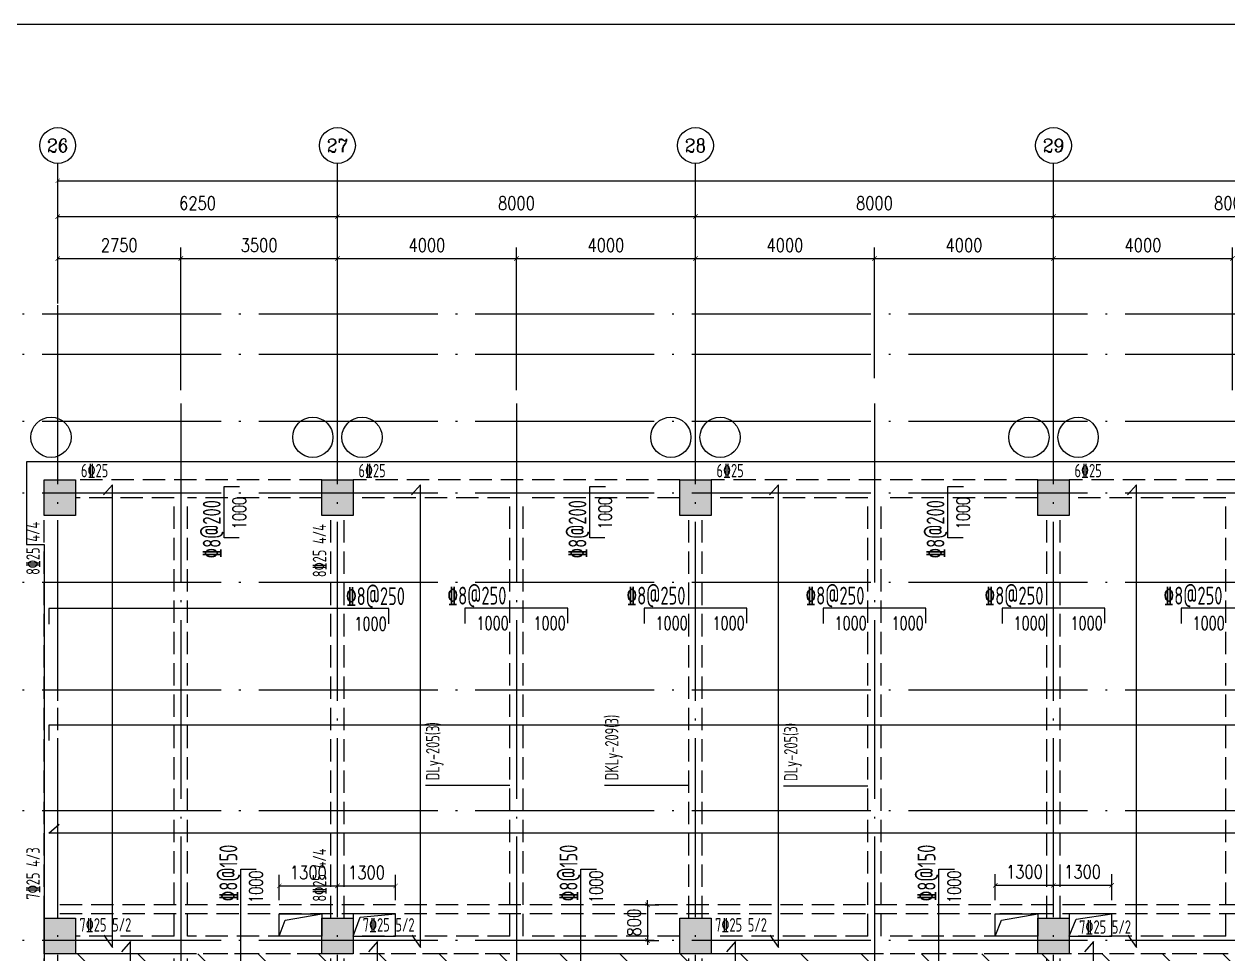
# Model space of a CAD drawing. Header units: millimetres. Extents: x 2998490 to 15040601, y 444546 to 7822218.
# Drawn here: x 14856970 to 14883870, y 7675226 to 7696014 of the extents above; entities that cross this region are included whole.
import ezdxf
from ezdxf.enums import TextEntityAlignment as Align

# ---------------------------------------------------------------- set-up
doc = ezdxf.new("R2010")
doc.units = ezdxf.units.MM
doc.header["$LTSCALE"] = 2000
doc.linetypes.add('DASH', pattern=[0.35, 0.25, -0.1])
doc.linetypes.add('DOTE', pattern=[2.42, 2, -0.2, 0.02, -0.2])
for name, color, linetype in [('3-AXIS', 3, 'Continuous'), ('3-AXIS_TEXT', 7, 'Continuous'), ('3-ban', 84, 'Continuous'), ('3-ban-hatch', 9, 'Continuous'), ('3-ban-rein', 1, 'Continuous'), ('3-ban-TEXT', 7, 'Continuous'), ('3-column-DOWN', 232, 'Continuous'), ('3-COLUMN-UP', 2, 'Continuous'), ('3-dcl', 3, 'Continuous'), ('3-dote', 43, 'DOTE'), ('3-HATCH', 8, 'Continuous'), ('3-liang-rein-X', 54, 'Continuous'), ('3-liang-rein-Y', 130, 'Continuous'), ('3-liang-R截面-Y', 70, 'Continuous'), ('3-liang-s-1', 44, 'Continuous'), ('3-liang-xu', 120, 'DASH'), ('3-装饰线脚', 7, 'Continuous'), ('AXIS', 3, 'Continuous'), ('AXIS_TEXT', 7, 'Continuous'), ('图框', 7, 'Continuous')]:
    doc.layers.add(name, color=color, linetype=linetype)
doc.layers.add('3-零部件', color=73, linetype='Continuous', lineweight=5)
doc.styles.add('_TCH_AXIS', font='COMPLEX', dxfattribs={"bigfont": 'GBCBIG'})
doc.styles.add('COMPLEX', font='COMPLEX')
doc.styles.add('DIM_FONT', font='SIMPLEX', dxfattribs={"width": 0.8, "bigfont": 'HZTXT'})
doc.styles.add('TJ1', font='tj-romans1.shx', dxfattribs={"width": 0.8, "bigfont": 'tj-hztxt1.shx'})
doc.styles.add('TSSD_Rein', font='Tssdeng.shx', dxfattribs={"width": 0.7, "bigfont": 'hztxt.shx'})
doc.dimstyles.new('DIMN100', dxfattribs={"dimtxt": 300, "dimasz": 100, "dimexe": 250, "dimexo": 300, "dimgap": 150, "dimtad": 1, "dimdec": 0, "dimzin": 0, "dimdsep": 46, "dimtxsty": 'DIM_FONT', "dimblk": 'ARCHTICK', "dimcen": 0.09, "dimclrt": 7, "dimazin": 2, "dimtfac": 1, "dimtdec": 0, "dimtix": 1, "dimtmove": 2, "dimatfit": 3, "dimldrblk": 'ARCHTICK', "dimfxl": 0, "dimtolj": 1, "dimtzin": 0, "dimarcsym": 0})

# ---------------------------------------------------------------- blocks, each defined once
blk = doc.blocks.new('_ArchTick')
at = {"color": 0, "linetype": 'ByBlock', "const_width": 0.15}
blk.add_lwpolyline([(-0.5, -0.5), (0.5, 0.5)], dxfattribs=at)
blk = doc.blocks.new('*D595')
at = {"layer": 'AXIS', "color": 0, "lineweight": -2}
for p, q in [((14857722, 7690569), (14857722, 7691960)), ((14863972, 7690569), (14863972, 7691960)), ((14857722, 7691710), (14863972, 7691710))]:
    blk.add_line(p, q, dxfattribs=at)
at = {"layer": 'Defpoints', "color": 0}
for p in [(14863972, 7691710), (14857722, 7690269), (14863972, 7690269)]:
    blk.add_point(p, dxfattribs=at)
at = {"layer": 'AXIS', "color": 0, "lineweight": -2, "xscale": 100, "yscale": 100, "zscale": 100, "rotation": 180}
blk.add_blockref('_ArchTick', (14857722, 7691710), dxfattribs=at)
at = {"layer": 'AXIS', "color": 0, "lineweight": -2, "xscale": 100, "yscale": 100, "zscale": 100}
blk.add_blockref('_ArchTick', (14863972, 7691710), dxfattribs=at)
at = {"layer": 'AXIS', "color": 7, "insert": (14860847, 7692010), "char_height": 300, "attachment_point": 5, "style": 'DIM_FONT'}
blk.add_mtext('\\A1;6250', dxfattribs=at)
blk = doc.blocks.new('*D596')
at = {"layer": 'AXIS', "color": 0, "lineweight": -2}
for p, q in [((14863972, 7690569), (14863972, 7691960)), ((14871972, 7690569), (14871972, 7691960)), ((14863972, 7691710), (14871972, 7691710))]:
    blk.add_line(p, q, dxfattribs=at)
at = {"layer": 'Defpoints', "color": 0}
for p in [(14871972, 7691710), (14863972, 7690269), (14871972, 7690269)]:
    blk.add_point(p, dxfattribs=at)
at = {"layer": 'AXIS', "color": 0, "lineweight": -2, "xscale": 100, "yscale": 100, "zscale": 100, "rotation": 180}
blk.add_blockref('_ArchTick', (14863972, 7691710), dxfattribs=at)
at = {"layer": 'AXIS', "color": 0, "lineweight": -2, "xscale": 100, "yscale": 100, "zscale": 100}
blk.add_blockref('_ArchTick', (14871972, 7691710), dxfattribs=at)
at = {"layer": 'AXIS', "color": 7, "insert": (14867972, 7692010), "char_height": 300, "attachment_point": 5, "style": 'DIM_FONT'}
blk.add_mtext('\\A1;8000', dxfattribs=at)
blk = doc.blocks.new('*D597')
at = {"layer": 'AXIS', "color": 0, "lineweight": -2}
for p, q in [((14871972, 7690569), (14871972, 7691960)), ((14879972, 7690569), (14879972, 7691960)), ((14871972, 7691710), (14879972, 7691710))]:
    blk.add_line(p, q, dxfattribs=at)
at = {"layer": 'Defpoints', "color": 0}
for p in [(14879972, 7691710), (14871972, 7690269), (14879972, 7690269)]:
    blk.add_point(p, dxfattribs=at)
at = {"layer": 'AXIS', "color": 0, "lineweight": -2, "xscale": 100, "yscale": 100, "zscale": 100, "rotation": 180}
blk.add_blockref('_ArchTick', (14871972, 7691710), dxfattribs=at)
at = {"layer": 'AXIS', "color": 0, "lineweight": -2, "xscale": 100, "yscale": 100, "zscale": 100}
blk.add_blockref('_ArchTick', (14879972, 7691710), dxfattribs=at)
at = {"layer": 'AXIS', "color": 7, "insert": (14875972, 7692010), "char_height": 300, "attachment_point": 5, "style": 'DIM_FONT'}
blk.add_mtext('\\A1;8000', dxfattribs=at)
blk = doc.blocks.new('*D598')
at = {"layer": 'AXIS', "color": 0, "lineweight": -2}
for p, q in [((14879972, 7690569), (14879972, 7691960)), ((14887972, 7690569), (14887972, 7691960)), ((14879972, 7691710), (14887972, 7691710))]:
    blk.add_line(p, q, dxfattribs=at)
at = {"layer": 'Defpoints', "color": 0}
for p in [(14887972, 7691710), (14879972, 7690269), (14887972, 7690269)]:
    blk.add_point(p, dxfattribs=at)
at = {"layer": 'AXIS', "color": 0, "lineweight": -2, "xscale": 100, "yscale": 100, "zscale": 100, "rotation": 180}
blk.add_blockref('_ArchTick', (14879972, 7691710), dxfattribs=at)
at = {"layer": 'AXIS', "color": 0, "lineweight": -2, "xscale": 100, "yscale": 100, "zscale": 100}
blk.add_blockref('_ArchTick', (14887972, 7691710), dxfattribs=at)
at = {"layer": 'AXIS', "color": 7, "insert": (14883972, 7692010), "char_height": 300, "attachment_point": 5, "style": 'DIM_FONT'}
blk.add_mtext('\\A1;8000', dxfattribs=at)
blk = doc.blocks.new('*D609')
at = {"layer": 'AXIS', "color": 0, "lineweight": -2}
for p, q in [((14857722, 7689769), (14857722, 7692760)), ((14933972, 7689769), (14933972, 7692760)), ((14857722, 7692510), (14933972, 7692510))]:
    blk.add_line(p, q, dxfattribs=at)
at = {"layer": 'Defpoints', "color": 0}
for p in [(14933972, 7692510), (14857722, 7689469), (14933972, 7689469)]:
    blk.add_point(p, dxfattribs=at)
at = {"layer": 'AXIS', "color": 0, "lineweight": -2, "xscale": 100, "yscale": 100, "zscale": 100, "rotation": 180}
blk.add_blockref('_ArchTick', (14857722, 7692510), dxfattribs=at)
at = {"layer": 'AXIS', "color": 0, "lineweight": -2, "xscale": 100, "yscale": 100, "zscale": 100}
blk.add_blockref('_ArchTick', (14933972, 7692510), dxfattribs=at)
at = {"layer": 'AXIS', "color": 7, "insert": (14895847, 7692810), "char_height": 300, "attachment_point": 5, "style": 'DIM_FONT'}
blk.add_mtext('\\A1;76250', dxfattribs=at)
blk = doc.blocks.new('_AXISO')
blk.add_circle((0, 0), 0.5)
at = {"layer": '3-AXIS_TEXT', "style": 'COMPLEX', "width": 1.041667}
blk.add_attdef('A', text='', height=0.56, dxfattribs=at).set_placement((-0.25, -0.28), (0.25, -0.28), align=Align.FIT)
blk = doc.blocks.new('*D1494')
at = {"layer": '3-零部件', "color": 0, "lineweight": -2}
for p, q in [((14857722, 7689826), (14857722, 7691022)), ((14860472, 7687831), (14860472, 7691022)), ((14857722, 7690772), (14860472, 7690772))]:
    blk.add_line(p, q, dxfattribs=at)
at = {"layer": 'Defpoints', "color": 0}
for p in [(14860472, 7690772), (14857722, 7689526), (14860472, 7687531)]:
    blk.add_point(p, dxfattribs=at)
at = {"layer": '3-零部件', "color": 0, "lineweight": -2, "xscale": 100, "yscale": 100, "zscale": 100, "rotation": 180}
blk.add_blockref('_ArchTick', (14857722, 7690772), dxfattribs=at)
at = {"layer": '3-零部件', "color": 0, "lineweight": -2, "xscale": 100, "yscale": 100, "zscale": 100}
blk.add_blockref('_ArchTick', (14860472, 7690772), dxfattribs=at)
at = {"layer": '3-零部件', "color": 7, "insert": (14859097, 7691072), "char_height": 300, "attachment_point": 5, "style": 'DIM_FONT'}
blk.add_mtext('\\A1;2750', dxfattribs=at)
blk = doc.blocks.new('*D1495')
at = {"layer": '3-零部件', "color": 0, "lineweight": -2}
for p, q in [((14860472, 7687831), (14860472, 7691022)), ((14863972, 7689393), (14863972, 7691022)), ((14860472, 7690772), (14863972, 7690772))]:
    blk.add_line(p, q, dxfattribs=at)
at = {"layer": 'Defpoints', "color": 0}
for p in [(14863972, 7690772), (14863972, 7689093), (14860472, 7687531)]:
    blk.add_point(p, dxfattribs=at)
at = {"layer": '3-零部件', "color": 0, "lineweight": -2, "xscale": 100, "yscale": 100, "zscale": 100, "rotation": 180}
blk.add_blockref('_ArchTick', (14860472, 7690772), dxfattribs=at)
at = {"layer": '3-零部件', "color": 0, "lineweight": -2, "xscale": 100, "yscale": 100, "zscale": 100}
blk.add_blockref('_ArchTick', (14863972, 7690772), dxfattribs=at)
at = {"layer": '3-零部件', "color": 7, "insert": (14862222, 7691072), "char_height": 300, "attachment_point": 5, "style": 'DIM_FONT'}
blk.add_mtext('\\A1;3500', dxfattribs=at)
blk = doc.blocks.new('*D1496')
at = {"layer": '3-零部件', "color": 0, "lineweight": -2}
for p, q in [((14863972, 7689393), (14863972, 7691022)), ((14867972, 7687831), (14867972, 7691022)), ((14863972, 7690772), (14867972, 7690772))]:
    blk.add_line(p, q, dxfattribs=at)
at = {"layer": 'Defpoints', "color": 0}
for p in [(14867972, 7690772), (14863972, 7689093), (14867972, 7687531)]:
    blk.add_point(p, dxfattribs=at)
at = {"layer": '3-零部件', "color": 0, "lineweight": -2, "xscale": 100, "yscale": 100, "zscale": 100, "rotation": 180}
blk.add_blockref('_ArchTick', (14863972, 7690772), dxfattribs=at)
at = {"layer": '3-零部件', "color": 0, "lineweight": -2, "xscale": 100, "yscale": 100, "zscale": 100}
blk.add_blockref('_ArchTick', (14867972, 7690772), dxfattribs=at)
at = {"layer": '3-零部件', "color": 7, "insert": (14865972, 7691072), "char_height": 300, "attachment_point": 5, "style": 'DIM_FONT'}
blk.add_mtext('\\A1;4000', dxfattribs=at)
blk = doc.blocks.new('*D1497')
at = {"layer": '3-零部件', "color": 0, "lineweight": -2}
for p, q in [((14867972, 7687831), (14867972, 7691022)), ((14871972, 7688096), (14871972, 7691022)), ((14867972, 7690772), (14871972, 7690772))]:
    blk.add_line(p, q, dxfattribs=at)
at = {"layer": 'Defpoints', "color": 0}
for p in [(14871972, 7690772), (14871972, 7687796), (14867972, 7687531)]:
    blk.add_point(p, dxfattribs=at)
at = {"layer": '3-零部件', "color": 0, "lineweight": -2, "xscale": 100, "yscale": 100, "zscale": 100, "rotation": 180}
blk.add_blockref('_ArchTick', (14867972, 7690772), dxfattribs=at)
at = {"layer": '3-零部件', "color": 0, "lineweight": -2, "xscale": 100, "yscale": 100, "zscale": 100}
blk.add_blockref('_ArchTick', (14871972, 7690772), dxfattribs=at)
at = {"layer": '3-零部件', "color": 7, "insert": (14869972, 7691072), "char_height": 300, "attachment_point": 5, "style": 'DIM_FONT'}
blk.add_mtext('\\A1;4000', dxfattribs=at)
blk = doc.blocks.new('*D1498')
at = {"layer": '3-零部件', "color": 0, "lineweight": -2}
for p, q in [((14871972, 7688096), (14871972, 7691022)), ((14875972, 7688096), (14875972, 7691022)), ((14871972, 7690772), (14875972, 7690772))]:
    blk.add_line(p, q, dxfattribs=at)
at = {"layer": 'Defpoints', "color": 0}
for p in [(14875972, 7690772), (14871972, 7687796), (14875972, 7687796)]:
    blk.add_point(p, dxfattribs=at)
at = {"layer": '3-零部件', "color": 0, "lineweight": -2, "xscale": 100, "yscale": 100, "zscale": 100, "rotation": 180}
blk.add_blockref('_ArchTick', (14871972, 7690772), dxfattribs=at)
at = {"layer": '3-零部件', "color": 0, "lineweight": -2, "xscale": 100, "yscale": 100, "zscale": 100}
blk.add_blockref('_ArchTick', (14875972, 7690772), dxfattribs=at)
at = {"layer": '3-零部件', "color": 7, "insert": (14873972, 7691072), "char_height": 300, "attachment_point": 5, "style": 'DIM_FONT'}
blk.add_mtext('\\A1;4000', dxfattribs=at)
blk = doc.blocks.new('*D1499')
at = {"layer": '3-零部件', "color": 0, "lineweight": -2}
for p, q in [((14875972, 7688096), (14875972, 7691022)), ((14879972, 7688467), (14879972, 7691022)), ((14875972, 7690772), (14879972, 7690772))]:
    blk.add_line(p, q, dxfattribs=at)
at = {"layer": 'Defpoints', "color": 0}
for p in [(14879972, 7690772), (14879972, 7688167), (14875972, 7687796)]:
    blk.add_point(p, dxfattribs=at)
at = {"layer": '3-零部件', "color": 0, "lineweight": -2, "xscale": 100, "yscale": 100, "zscale": 100, "rotation": 180}
blk.add_blockref('_ArchTick', (14875972, 7690772), dxfattribs=at)
at = {"layer": '3-零部件', "color": 0, "lineweight": -2, "xscale": 100, "yscale": 100, "zscale": 100}
blk.add_blockref('_ArchTick', (14879972, 7690772), dxfattribs=at)
at = {"layer": '3-零部件', "color": 7, "insert": (14877972, 7691072), "char_height": 300, "attachment_point": 5, "style": 'DIM_FONT'}
blk.add_mtext('\\A1;4000', dxfattribs=at)
blk = doc.blocks.new('*D1500')
at = {"layer": '3-零部件', "color": 0, "lineweight": -2}
for p, q in [((14879972, 7688467), (14879972, 7691022)), ((14883972, 7687831), (14883972, 7691022)), ((14879972, 7690772), (14883972, 7690772))]:
    blk.add_line(p, q, dxfattribs=at)
at = {"layer": 'Defpoints', "color": 0}
for p in [(14883972, 7690772), (14879972, 7688167), (14883972, 7687531)]:
    blk.add_point(p, dxfattribs=at)
at = {"layer": '3-零部件', "color": 0, "lineweight": -2, "xscale": 100, "yscale": 100, "zscale": 100, "rotation": 180}
blk.add_blockref('_ArchTick', (14879972, 7690772), dxfattribs=at)
at = {"layer": '3-零部件', "color": 0, "lineweight": -2, "xscale": 100, "yscale": 100, "zscale": 100}
blk.add_blockref('_ArchTick', (14883972, 7690772), dxfattribs=at)
at = {"layer": '3-零部件', "color": 7, "insert": (14881972, 7691072), "char_height": 300, "attachment_point": 5, "style": 'DIM_FONT'}
blk.add_mtext('\\A1;4000', dxfattribs=at)
blk = doc.blocks.new('*D1863')
at = {"layer": '3-ban', "color": 0, "lineweight": -2}
for p, q in [((14870849, 7676326), (14871150, 7676326)), ((14870900, 7676326), (14870900, 7676426)), ((14870900, 7676326), (14870900, 7675526)), ((14870849, 7675526), (14871150, 7675526)), ((14870900, 7675526), (14870900, 7675426))]:
    blk.add_line(p, q, dxfattribs=at)
at = {"layer": 'Defpoints', "color": 0}
for p in [(14870549, 7676326), (14870549, 7675526), (14870900, 7675526)]:
    blk.add_point(p, dxfattribs=at)
at = {"layer": '3-ban', "color": 0, "lineweight": -2, "xscale": 100, "yscale": 100, "zscale": 100}
for p, rotation in [((14870900, 7676326), 270), ((14870900, 7675526), 90)]:
    blk.add_blockref('_ArchTick', p, dxfattribs=dict(at, rotation=rotation))
at = {"layer": '3-ban', "color": 7, "insert": (14870600, 7675926), "char_height": 300, "attachment_point": 5, "rotation": 90, "style": 'DIM_FONT'}
blk.add_mtext('\\A1;800', dxfattribs=at)
blk = doc.blocks.new('*D1907')
at = {"layer": '3-ban', "color": 0, "lineweight": -2}
for p, q in [((14862672, 7676426), (14862672, 7676997)), ((14863972, 7676626), (14863972, 7676997)), ((14862672, 7676747), (14863972, 7676747))]:
    blk.add_line(p, q, dxfattribs=at)
at = {"layer": 'Defpoints', "color": 0}
for p in [(14863972, 7676747), (14863972, 7676326), (14862672, 7676126)]:
    blk.add_point(p, dxfattribs=at)
at = {"layer": '3-ban', "color": 0, "lineweight": -2, "xscale": 100, "yscale": 100, "zscale": 100, "rotation": 180}
blk.add_blockref('_ArchTick', (14862672, 7676747), dxfattribs=at)
at = {"layer": '3-ban', "color": 0, "lineweight": -2, "xscale": 100, "yscale": 100, "zscale": 100}
blk.add_blockref('_ArchTick', (14863972, 7676747), dxfattribs=at)
at = {"layer": '3-ban', "color": 7, "insert": (14863322, 7677047), "char_height": 300, "attachment_point": 5, "style": 'DIM_FONT'}
blk.add_mtext('\\A1;1300', dxfattribs=at)
blk = doc.blocks.new('*D1908')
at = {"layer": '3-ban', "color": 0, "lineweight": -2}
for p, q in [((14863972, 7676626), (14863972, 7676997)), ((14865272, 7676426), (14865272, 7676997)), ((14863972, 7676747), (14865272, 7676747))]:
    blk.add_line(p, q, dxfattribs=at)
at = {"layer": 'Defpoints', "color": 0}
for p in [(14865272, 7676747), (14863972, 7676326), (14865272, 7676126)]:
    blk.add_point(p, dxfattribs=at)
at = {"layer": '3-ban', "color": 0, "lineweight": -2, "xscale": 100, "yscale": 100, "zscale": 100, "rotation": 180}
blk.add_blockref('_ArchTick', (14863972, 7676747), dxfattribs=at)
at = {"layer": '3-ban', "color": 0, "lineweight": -2, "xscale": 100, "yscale": 100, "zscale": 100}
blk.add_blockref('_ArchTick', (14865272, 7676747), dxfattribs=at)
at = {"layer": '3-ban', "color": 7, "insert": (14864622, 7677047), "char_height": 300, "attachment_point": 5, "style": 'DIM_FONT'}
blk.add_mtext('\\A1;1300', dxfattribs=at)
blk = doc.blocks.new('*D1912')
at = {"layer": '3-ban', "color": 0, "lineweight": -2}
for p, q in [((14878672, 7676426), (14878672, 7677010)), ((14878672, 7676760), (14879972, 7676760)), ((14879972, 7676326), (14879972, 7677010))]:
    blk.add_line(p, q, dxfattribs=at)
at = {"layer": 'Defpoints', "color": 0}
for p in [(14879972, 7676760), (14878672, 7676126), (14879972, 7676026)]:
    blk.add_point(p, dxfattribs=at)
at = {"layer": '3-ban', "color": 0, "lineweight": -2, "xscale": 100, "yscale": 100, "zscale": 100, "rotation": 180}
blk.add_blockref('_ArchTick', (14878672, 7676760), dxfattribs=at)
at = {"layer": '3-ban', "color": 0, "lineweight": -2, "xscale": 100, "yscale": 100, "zscale": 100}
blk.add_blockref('_ArchTick', (14879972, 7676760), dxfattribs=at)
at = {"layer": '3-ban', "color": 7, "insert": (14879322, 7677060), "char_height": 300, "attachment_point": 5, "style": 'DIM_FONT'}
blk.add_mtext('\\A1;1300', dxfattribs=at)
blk = doc.blocks.new('*D1913')
at = {"layer": '3-ban', "color": 0, "lineweight": -2}
for p, q in [((14879972, 7676326), (14879972, 7677010)), ((14879972, 7676760), (14881272, 7676760)), ((14881272, 7676426), (14881272, 7677010))]:
    blk.add_line(p, q, dxfattribs=at)
at = {"layer": 'Defpoints', "color": 0}
for p in [(14881272, 7676760), (14879972, 7676026), (14881272, 7676126)]:
    blk.add_point(p, dxfattribs=at)
at = {"layer": '3-ban', "color": 0, "lineweight": -2, "xscale": 100, "yscale": 100, "zscale": 100, "rotation": 180}
blk.add_blockref('_ArchTick', (14879972, 7676760), dxfattribs=at)
at = {"layer": '3-ban', "color": 0, "lineweight": -2, "xscale": 100, "yscale": 100, "zscale": 100}
blk.add_blockref('_ArchTick', (14881272, 7676760), dxfattribs=at)
at = {"layer": '3-ban', "color": 7, "insert": (14880622, 7677060), "char_height": 300, "attachment_point": 5, "style": 'DIM_FONT'}
blk.add_mtext('\\A1;1300', dxfattribs=at)

msp = doc.modelspace()

# ---------------------------------------------------------------- hatches: boundary and pattern name
at = {"layer": '3-ban-hatch'}
h = msp.add_hatch(dxfattribs=at)
h.set_pattern_fill('ANSI31', color=8, scale=300, style=0)
h.set_pattern_definition([(135, (29313031.1, 0.0005), (673.51921, 673.51921), [])])
h.paths.add_polyline_path([(14930272.2, 7671826), (14930272.2, 7678226), (14930861.1, 7678226), (14931365.9, 7678530.6), (14933969.3, 7681133.3), (14934198.4, 7681687.4), (14934198.4, 7685366.3), (14933968.1, 7685919.9), (14931366.1, 7688522), (14930812, 7688751), (14927132.6, 7688751), (14926578.6, 7688521.8), (14923976.9, 7685920.1), (14923747.2, 7685366.3), (14923747.2, 7683826), (14920272.2, 7683826), (14920272.2, 7678226), (14920272.2, 7675526), (14920272.2, 7675226), (14857422.2, 7675226), (14857422.2, 7671826)])
at = {"layer": '3-HATCH'}
for points in [[(14858122.2, 7685026), (14857422.2, 7685026), (14857422.2, 7685826), (14858122.2, 7685826)], [(14864322.2, 7685026), (14863622.2, 7685026), (14863622.2, 7685826), (14864322.2, 7685826)], [(14872322.2, 7685026), (14871622.2, 7685026), (14871622.2, 7685826), (14872322.2, 7685826)], [(14880322.2, 7685026), (14879622.2, 7685026), (14879622.2, 7685826), (14880322.2, 7685826)], [(14858122.2, 7675226), (14857422.2, 7675226), (14857422.2, 7676026), (14858122.2, 7676026)], [(14864322.2, 7675226), (14863622.2, 7675226), (14863622.2, 7676026), (14864322.2, 7676026)], [(14872322.2, 7675226), (14871622.2, 7675226), (14871622.2, 7676026), (14872322.2, 7676026)], [(14880322.2, 7675226), (14879622.2, 7675226), (14879622.2, 7676026), (14880322.2, 7676026)]]:
    msp.add_hatch(color=256, dxfattribs=at).paths.add_polyline_path(points)

# ---------------------------------------------------------------- linework, layer by layer
at = {"layer": '3-AXIS', "color": 15, "linetype": 'DOTE'}
for p, q in [((14857722.2, 7661526), (14857722.2, 7690180.9)), ((14863972.2, 7661526), (14863972.2, 7690180.9)), ((14871972.2, 7661526), (14871972.2, 7690180.9)), ((14879972.2, 7661526), (14879972.2, 7690180.9)), ((14933972.2, 7689526), (14854749, 7689526)), ((14933972.2, 7688626), (14854749, 7688626)), ((14933972.2, 7687126), (14854749, 7687126)), ((14933972.2, 7685526), (14854749, 7685526)), ((14933972.2, 7683526), (14854749, 7683526)), ((14933972.2, 7681126), (14854749, 7681126)), ((14933972.2, 7678426), (14854749, 7678426)), ((14933972.2, 7675526), (14854749, 7675526))]:
    msp.add_line(p, q, dxfattribs=at)
at = {"layer": '3-ban-rein'}
for points in [[(14858756.2, 7675642.1), (14858949.7, 7675368.5), (14858949.7, 7685716.3), (14858746.6, 7685487)], [(14861778.9, 7684526), (14861440.9, 7684526), (14861440.9, 7685676), (14861787, 7685676)], [(14865634.5, 7675642.1), (14865828, 7675368.5), (14865828, 7685716.3), (14865624.9, 7685487)], [(14869950.7, 7684526), (14869612.8, 7684526), (14869612.8, 7685676), (14869958.8, 7685676)], [(14873634.5, 7675642.1), (14873828, 7675368.5), (14873828, 7685716.3), (14873624.9, 7685487)], [(14877950.7, 7684526), (14877612.8, 7684526), (14877612.8, 7685676), (14877958.8, 7685676)], [(14881634.5, 7675642.1), (14881828, 7675368.5), (14881828, 7685716.3), (14881624.9, 7685487)], [(14865122.3, 7682608.1), (14865122.3, 7682946), (14857525, 7682946), (14857525, 7682600)], [(14869122.3, 7682620.3), (14869122.3, 7682958.3), (14866822.3, 7682958.3), (14866822.3, 7682612.2)], [(14873122.3, 7682620.3), (14873122.3, 7682958.3), (14870822.3, 7682958.3), (14870822.3, 7682612.2)], [(14877122.3, 7682620.3), (14877122.3, 7682958.3), (14874822.3, 7682958.3), (14874822.3, 7682612.2)], [(14881122.3, 7682620.3), (14881122.3, 7682958.3), (14878822.3, 7682958.3), (14878822.3, 7682612.2)], [(14885122.3, 7682620.3), (14885122.3, 7682958.3), (14882822.3, 7682958.3), (14882822.3, 7682612.2)], [(14921361.6, 7680002), (14921361.6, 7680339.9), (14857525, 7680339.9), (14857525, 7679993.9)], [(14919910.3, 7678117.8), (14920184, 7677924.4), (14857522.9, 7677924.4), (14857752.2, 7678127.5)], [(14862150.7, 7674326), (14861812.7, 7674326), (14861812.7, 7677123.6), (14862158.7, 7677123.6)], [(14869750.8, 7674326), (14869412.9, 7674326), (14869412.9, 7677123.6), (14869758.9, 7677123.6)], [(14877750.8, 7674326), (14877412.9, 7674326), (14877412.9, 7677123.6), (14877758.9, 7677123.6)], [(14859154.7, 7671821.8), (14859348.2, 7671548.1), (14859348.2, 7675505.4), (14859145.1, 7675276.1)], [(14864674, 7671821.8), (14864867.4, 7671548.1), (14864867.4, 7675505.4), (14864664.3, 7675276.1)], [(14872674, 7671821.8), (14872867.4, 7671548.1), (14872867.4, 7675505.4), (14872664.3, 7675276.1)], [(14880674, 7671821.8), (14880867.4, 7671548.1), (14880867.4, 7675505.4), (14880664.3, 7675276.1)]]:
    msp.add_lwpolyline(points, dxfattribs=at)
at = {"layer": '3-column-DOWN'}
for points in [[(14858122.2, 7685026), (14857422.2, 7685026), (14857422.2, 7685826), (14858122.2, 7685826)], [(14864322.2, 7685026), (14863622.2, 7685026), (14863622.2, 7685826), (14864322.2, 7685826)], [(14872322.2, 7685026), (14871622.2, 7685026), (14871622.2, 7685826), (14872322.2, 7685826)], [(14880322.2, 7685026), (14879622.2, 7685026), (14879622.2, 7685826), (14880322.2, 7685826)], [(14858122.2, 7675226), (14857422.2, 7675226), (14857422.2, 7676026), (14858122.2, 7676026)], [(14864322.2, 7675226), (14863622.2, 7675226), (14863622.2, 7676026), (14864322.2, 7676026)], [(14872322.2, 7675226), (14871622.2, 7675226), (14871622.2, 7676026), (14872322.2, 7676026)], [(14880322.2, 7675226), (14879622.2, 7675226), (14879622.2, 7676026), (14880322.2, 7676026)]]:
    msp.add_lwpolyline(points, close=True, dxfattribs=at)
at = {"layer": '3-COLUMN-UP'}
for points in [[(14858122.2, 7685026), (14857422.2, 7685026), (14857422.2, 7685826), (14858122.2, 7685826)], [(14864322.2, 7685026), (14863622.2, 7685026), (14863622.2, 7685826), (14864322.2, 7685826)], [(14872322.2, 7685026), (14871622.2, 7685026), (14871622.2, 7685826), (14872322.2, 7685826)], [(14880322.2, 7685026), (14879622.2, 7685026), (14879622.2, 7685826), (14880322.2, 7685826)], [(14858122.2, 7675226), (14857422.2, 7675226), (14857422.2, 7676026), (14858122.2, 7676026)], [(14864322.2, 7675226), (14863622.2, 7675226), (14863622.2, 7676026), (14864322.2, 7676026)], [(14872322.2, 7675226), (14871622.2, 7675226), (14871622.2, 7676026), (14872322.2, 7676026)], [(14880322.2, 7675226), (14879622.2, 7675226), (14879622.2, 7676026), (14880322.2, 7676026)]]:
    msp.add_lwpolyline(points, close=True, dxfattribs=at)
at = {"layer": '3-dcl', "linetype": 'DASH'}
msp.add_lwpolyline([(14930272.2, 7671826), (14930272.2, 7678226), (14930861.1, 7678226), (14931365.9, 7678530.6), (14933969.3, 7681133.3), (14934198.4, 7681687.4), (14934198.4, 7685366.3), (14933968.1, 7685919.9), (14931366.1, 7688522), (14930812, 7688751), (14927132.6, 7688751), (14926578.6, 7688521.8), (14923976.9, 7685920.1), (14923747.2, 7685366.3), (14923747.2, 7683826), (14920272.2, 7683826), (14920272.2, 7678226), (14920272.2, 7678226), (14920272.2, 7675526), (14920272.2, 7675526), (14920272.2, 7675226), (14857422.2, 7675226), (14857422.2, 7671826), (14930272.2, 7671826)], dxfattribs=at)
at = {"layer": '3-dote'}
for p, q in [((14860472.2, 7687531.2), (14860472.2, 7659349.6)), ((14867972.2, 7687531.2), (14867972.2, 7659349.6)), ((14875972.2, 7687531.2), (14875972.2, 7659349.6))]:
    msp.add_line(p, q, dxfattribs=at)
at = {"layer": '3-liang-R截面-Y'}
for p, q in [((14865942.3, 7679001.8), (14867822.2, 7679001.8)), ((14869942.3, 7679001.8), (14871822.2, 7679001.8)), ((14873942.3, 7678985.7), (14875822.2, 7678985.7))]:
    msp.add_line(p, q, dxfattribs=at)
at = {"layer": '3-liang-s-1'}
for points in [[(14930672.2, 7662826), (14930672.2, 7671226), (14931872.2, 7671226), (14931872.2, 7677799.5), (14935072, 7680999.3), (14935072, 7686052.7), (14931498.7, 7689626), (14926445.3, 7689626), (14922872, 7686052.7), (14922871, 7684226), (14920672.2, 7684226), (14920672.2, 7686226), (14857022.2, 7686226), (14857022.2, 7684376), (14857422.2, 7684376)], [(14857422.2, 7684376), (14857422.2, 7662026)], [(14862672.2, 7675626), (14862803.4, 7675980.1), (14863622.2, 7676126)], [(14864322.2, 7675626), (14864480.2, 7676047.2), (14865272.2, 7676126)], [(14878672.2, 7675626), (14878812.4, 7675980.9), (14879622.2, 7676126)], [(14880322.2, 7675626), (14880478.5, 7676005.2), (14881272.2, 7676126)]]:
    msp.add_lwpolyline(points, dxfattribs=at)
for points in [[(14863622.2, 7675626), (14862672.2, 7675626), (14862672.2, 7676126), (14863622.2, 7676126)], [(14864322.2, 7675626), (14865272.2, 7675626), (14865272.2, 7676126), (14864322.2, 7676126)], [(14879622.2, 7675626), (14878672.2, 7675626), (14878672.2, 7676126), (14879622.2, 7676126)], [(14880322.2, 7675626), (14881272.2, 7675626), (14881272.2, 7676126), (14880322.2, 7676126)]]:
    msp.add_lwpolyline(points, close=True, dxfattribs=at)
at = {"layer": '3-liang-xu'}
for p, q in [((14863622.2, 7685826), (14858122.2, 7685826)), ((14871622.2, 7685826), (14864322.2, 7685826)), ((14879622.2, 7685826), (14872322.2, 7685826)), ((14887622.2, 7685826), (14880322.2, 7685826)), ((14860322.2, 7685426), (14858122.2, 7685426)), ((14860322.2, 7675626), (14860322.2, 7685426)), ((14863622.2, 7685426), (14860622.2, 7685426)), ((14860622.2, 7675626), (14860622.2, 7685426)), ((14867822.2, 7685426), (14864322.2, 7685426)), ((14867822.2, 7675626), (14867822.2, 7685426)), ((14871622.2, 7685426), (14868122.2, 7685426)), ((14868122.2, 7675626), (14868122.2, 7685426)), ((14875822.2, 7685426), (14872322.2, 7685426)), ((14875822.2, 7675626), (14875822.2, 7685426)), ((14879622.2, 7685426), (14876122.2, 7685426)), ((14876122.2, 7675626), (14876122.2, 7685426)), ((14883822.2, 7685426), (14880322.2, 7685426)), ((14883822.2, 7675626), (14883822.2, 7685426)), ((14857422.2, 7676026), (14857422.2, 7685026)), ((14857722.2, 7676026), (14857722.2, 7685026)), ((14863822.2, 7676026), (14863822.2, 7685026)), ((14864122.2, 7676026), (14864122.2, 7685026)), ((14871822.2, 7676026), (14871822.2, 7685026)), ((14872122.2, 7676026), (14872122.2, 7685026)), ((14879822.2, 7676026), (14879822.2, 7685026)), ((14880122.2, 7676026), (14880122.2, 7685026)), ((14919872.1, 7676326), (14857722.1, 7676326)), ((14919872.1, 7676126), (14857722.1, 7676126)), ((14860322.2, 7675626), (14858122.2, 7675626)), ((14863622.2, 7675626), (14860622.2, 7675626)), ((14867822.2, 7675626), (14864322.2, 7675626)), ((14871622.2, 7675626), (14868122.2, 7675626)), ((14875822.2, 7675626), (14872322.2, 7675626)), ((14879622.2, 7675626), (14876122.2, 7675626)), ((14883822.2, 7675626), (14880322.2, 7675626)), ((14857422.2, 7671826), (14857422.2, 7675226)), ((14857722.2, 7671826), (14857722.2, 7675226)), ((14860322.2, 7675226), (14858122.2, 7675226)), ((14860322.2, 7671826), (14860322.2, 7675226)), ((14860622.2, 7671826), (14860622.2, 7675226)), ((14863622.2, 7675226), (14860622.2, 7675226)), ((14863822.2, 7671826), (14863822.2, 7675226)), ((14864122.2, 7671826), (14864122.2, 7675226)), ((14867822.2, 7675226), (14864322.2, 7675226)), ((14871622.2, 7675226), (14868122.2, 7675226)), ((14871822.2, 7671826), (14871822.2, 7675226)), ((14872122.2, 7671826), (14872122.2, 7675226)), ((14875822.2, 7675226), (14872322.2, 7675226)), ((14879622.2, 7675226), (14876122.2, 7675226)), ((14879822.2, 7671826), (14879822.2, 7675226)), ((14880122.2, 7671826), (14880122.2, 7675226)), ((14883822.2, 7675226), (14880322.2, 7675226))]:
    msp.add_line(p, q, dxfattribs=at)
at = {"layer": '3-装饰线脚'}
for centre in [(14857572.2, 7686776), (14863422.2, 7686776), (14863422.2, 7686776), (14864522.2, 7686776), (14864522.2, 7686776), (14871422.2, 7686776), (14871422.2, 7686776), (14872522.2, 7686776), (14872522.2, 7686776), (14879422.2, 7686776), (14879422.2, 7686776), (14880522.2, 7686776), (14880522.2, 7686776)]:
    msp.add_circle(centre, 450, dxfattribs=at)
at = {"layer": 'AXIS'}
for p, q in [((14857722.2, 7690269.2), (14857722.2, 7692898.7)), ((14863972.2, 7690269.2), (14863972.2, 7692898.7)), ((14871972.2, 7690269.2), (14871972.2, 7692898.7)), ((14879972.2, 7690269.2), (14879972.2, 7692898.7))]:
    msp.add_line(p, q, dxfattribs=at)
at = {"layer": '图框'}
msp.add_line((14844494.6, 7696013.6), (14951894.6, 7696013.6), dxfattribs=at)

# ---------------------------------------------------------------- block references
at = {"layer": 'AXIS'}
ref = msp.add_blockref('_AXISO', (14857722.2, 7693298.7), dxfattribs=dict(at, xscale=800, yscale=800, zscale=800))
ref.add_attrib('A', '26', dxfattribs={"layer": 'AXIS_TEXT', "height": 294.28, "style": '_TCH_AXIS'}).set_placement((14857484, 7693151.6), (14857960.4, 7693151.6), align=Align.FIT)
ref = msp.add_blockref('_AXISO', (14863972.2, 7693298.7), dxfattribs=dict(at, xscale=800, yscale=800, zscale=800))
ref.add_attrib('A', '27', dxfattribs={"layer": 'AXIS_TEXT', "height": 294.28, "style": '_TCH_AXIS'}).set_placement((14863734, 7693151.6), (14864210.4, 7693151.6), align=Align.FIT)
ref = msp.add_blockref('_AXISO', (14871972.2, 7693298.7), dxfattribs=dict(at, xscale=800, yscale=800, zscale=800))
ref.add_attrib('A', '28', dxfattribs={"layer": 'AXIS_TEXT', "height": 294.28, "style": '_TCH_AXIS'}).set_placement((14871734, 7693151.6), (14872210.4, 7693151.6), align=Align.FIT)
ref = msp.add_blockref('_AXISO', (14879972.2, 7693298.7), dxfattribs=dict(at, xscale=800, yscale=800, zscale=800))
ref.add_attrib('A', '29', dxfattribs={"layer": 'AXIS_TEXT', "height": 294.28, "style": '_TCH_AXIS'}).set_placement((14879734, 7693151.6), (14880210.4, 7693151.6), align=Align.FIT)

# ---------------------------------------------------------------- texts
at = {"layer": '3-ban', "style": 'TSSD_Rein', "width": 0.7}
for s, rotation, p in [('%%1328@200', 89.99419, (14861363.9, 7684064.8, -5065)), ('%%1328@200', 89.99419, (14869535.7, 7684064.8, -5065)), ('%%1328@200', 89.99419, (14877535.7, 7684064.8, -5065)), ('%%1328@250', 0.00581, (14864162.3, 7683023, -5065)), ('%%1328@250', 0.00581, (14866429.8, 7683035.2, -5065)), ('%%1328@250', 0.00581, (14870429.8, 7683035.2, -5065)), ('%%1328@250', 0.00581, (14874429.8, 7683035.2, -5065)), ('%%1328@250', 0.00581, (14878429.8, 7683035.2, -5065)), ('%%1328@250', 0.00581, (14882429.8, 7683035.2, -5065)), ('%%1328@150', 89.99419, (14861735.6, 7676399.6, -5065)), ('%%1328@150', 89.99419, (14869335.8, 7676399.6, -5065)), ('%%1328@150', 89.99419, (14877335.8, 7676399.6, -5065))]:
    msp.add_text(s, height=400, rotation=rotation, dxfattribs=at).set_placement(p)
at = {"layer": '3-ban-TEXT', "style": 'TJ1', "width": 0.7}
for p in [(14861930.8, 7684722.9), (14870102.7, 7684722.9), (14878102.7, 7684722.9), (14862302.6, 7676368.7), (14869902.7, 7676368.7), (14877902.7, 7676368.7)]:
    msp.add_text('1000', height=300, rotation=90, dxfattribs=at).set_placement(p)
for p in [(14864351.9, 7682456.2), (14867078.9, 7682468.4), (14868351.9, 7682468.4), (14871078.9, 7682468.4), (14872351.9, 7682468.4), (14875078.9, 7682468.4), (14876351.9, 7682468.4), (14879078.9, 7682468.4), (14880351.9, 7682468.4), (14883078.9, 7682468.4)]:
    msp.add_text('1000', height=300, dxfattribs=at).set_placement(p)
at = {"layer": '3-liang-rein-X', "style": 'TSSD_Rein', "width": 0.7}
for s, p in [('6%%13225', (14858242.2, 7685881)), ('6%%13225', (14864442.2, 7685881)), ('6%%13225', (14872442.2, 7685881)), ('6%%13225', (14880442.2, 7685881)), ('7%%13225 5/2', (14858208.3, 7675726)), ('7%%13225 5/2', (14864538.2, 7675726)), ('7%%13225 5/2', (14872411.3, 7675726)), ('7%%13225 5/2', (14880545.9, 7675678.4))]:
    msp.add_text(s, height=300, dxfattribs=at).set_placement(p)
at = {"layer": '3-liang-rein-Y', "style": 'TSSD_Rein', "width": 0.7}
for s, p in [('8%%13225 4/4', (14857319.6, 7683700.2)), ('8%%13225 4/4', (14863721, 7683648.7)), ('7%%13225 4/3', (14857319.6, 7676442.4)), ('8%%13225 4/4', (14863721, 7676395.7))]:
    msp.add_text(s, height=300, rotation=90, dxfattribs=at).set_placement(p)
at = {"layer": '3-liang-R截面-Y', "style": 'TSSD_Rein', "width": 0.7}
for s, p in [('DKLy-209(3)', (14870251.9, 7679106)), ('DLy-205(3)', (14866251.9, 7679106)), ('DLy-205(3)', (14874251.9, 7679089.9))]:
    msp.add_text(s, height=300, rotation=90, dxfattribs=at).set_placement(p)

# ---------------------------------------------------------------- dimensions: what is measured, and where the dimension line sits
at = {"layer": '3-ban'}
for base, p1, p2, picture, middle in [((14863972.2, 7676747), (14862672.2, 7676126), (14863972.2, 7676326), '*D1907', (14863322.2, 7677047)), ((14865272.2, 7676747), (14863972.2, 7676326), (14865272.2, 7676126), '*D1908', (14864622.2, 7677047)), ((14879972.2, 7676760.4), (14878672.2, 7676126), (14879972.2, 7676026), '*D1912', (14879322.2, 7677060.4)), ((14881272.2, 7676760.4), (14879972.2, 7676026), (14881272.2, 7676126), '*D1913', (14880622.2, 7677060.4))]:
    dim = msp.add_linear_dim(base=base, p1=p1, p2=p2, dimstyle='DIMN100', dxfattribs=at)
    dim.commit()
    dim.dimension.update_dxf_attribs({"geometry": picture, "text_midpoint": middle})
dim = msp.add_linear_dim(base=(14870899.7, 7675526), p1=(14870549.2, 7676326), p2=(14870549.2, 7675526), angle=90, dimstyle='DIMN100', dxfattribs=at)
dim.commit()
dim.dimension.update_dxf_attribs({"geometry": '*D1863', "text_midpoint": (14870599.7, 7675926)})
at = {"layer": '3-零部件'}
for base, p1, p2, picture, middle in [((14860472.2, 7690772), (14857722.2, 7689526), (14860472.2, 7687531.2), '*D1494', (14859097.2, 7691072)), ((14863972.2, 7690772), (14860472.2, 7687531.2), (14863972.2, 7689092.6), '*D1495', (14862222.2, 7691072)), ((14867972.2, 7690772), (14863972.2, 7689092.6), (14867972.2, 7687531.2), '*D1496', (14865972.2, 7691072)), ((14871972.2, 7690772), (14867972.2, 7687531.2), (14871972.2, 7687796), '*D1497', (14869972.2, 7691072)), ((14875972.2, 7690772), (14871972.2, 7687796), (14875972.2, 7687796), '*D1498', (14873972.2, 7691072)), ((14879972.2, 7690772), (14875972.2, 7687796), (14879972.2, 7688166.9), '*D1499', (14877972.2, 7691072)), ((14883972.2, 7690772), (14879972.2, 7688166.9), (14883972.2, 7687531.2), '*D1500', (14881972.2, 7691072))]:
    dim = msp.add_linear_dim(base=base, p1=p1, p2=p2, dimstyle='DIMN100', dxfattribs=at)
    dim.commit()
    dim.dimension.update_dxf_attribs({"geometry": picture, "text_midpoint": middle})
at = {"layer": 'AXIS'}
for p1, p2, distance, picture, middle in [((14857722.2, 7689469.2), (14933972.2, 7689469.2), 3040.9, '*D609', (14895847.2, 7692810.1)), ((14857722.2, 7690269.2), (14863972.2, 7690269.2), 1440.9, '*D595', (14860847.2, 7692010.1)), ((14863972.2, 7690269.2), (14871972.2, 7690269.2), 1440.9, '*D596', (14867972.2, 7692010.1)), ((14871972.2, 7690269.2), (14879972.2, 7690269.2), 1440.9, '*D597', (14875972.2, 7692010.1)), ((14879972.2, 7690269.2), (14887972.2, 7690269.2), 1440.9, '*D598', (14883972.2, 7692010.1))]:
    dim = msp.add_aligned_dim(p1=p1, p2=p2, distance=distance, dimstyle='DIMN100', dxfattribs=at)
    dim.commit()
    dim.dimension.update_dxf_attribs({"geometry": picture, "text_midpoint": middle})

doc.saveas('drawing.dxf')
